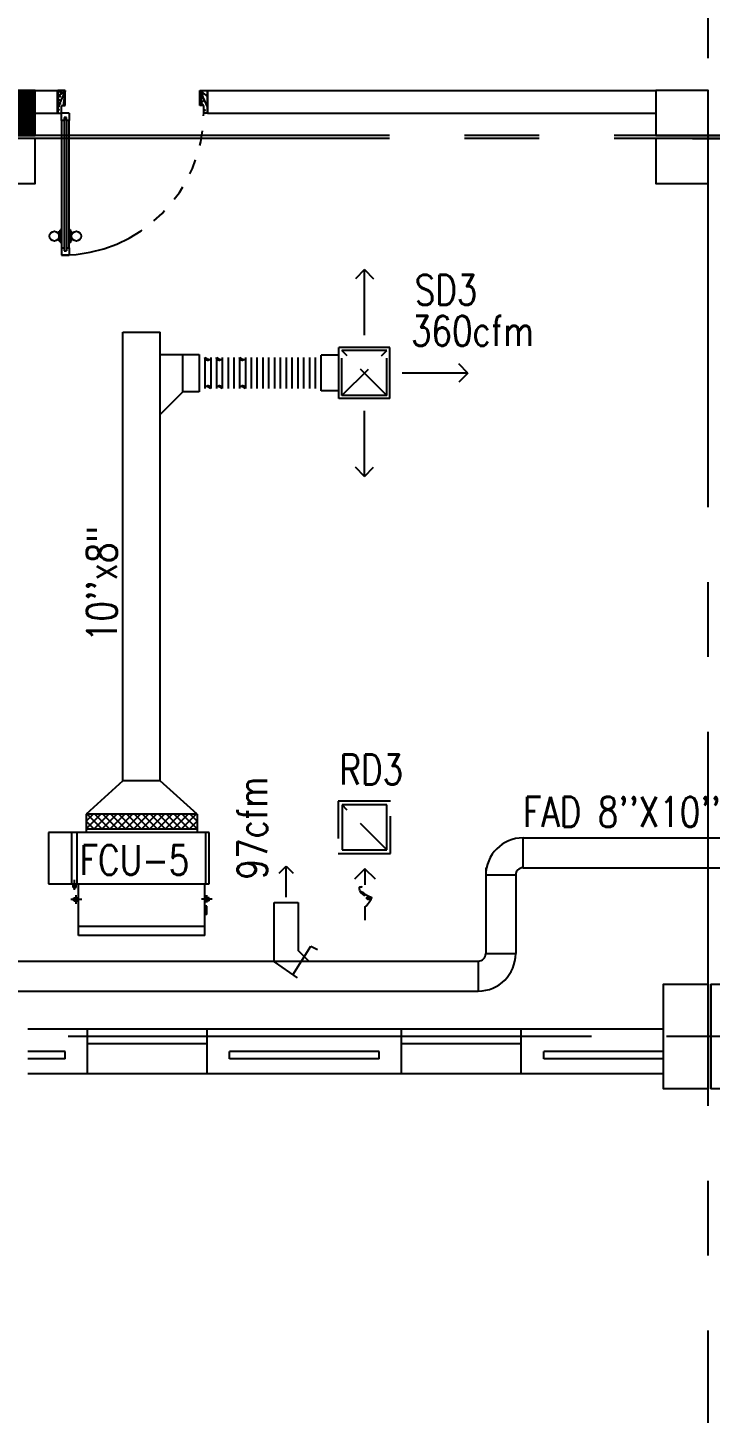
# Model space of a CAD drawing. Extents: x 417866231.7 to 417866328.5, y 43498046.7 to 43498124.2.
# Drawn here: x 417866260.31 to 417866264.87, y 43498072.67 to 43498081.93 of the extents above; entities that cross this region are included whole.
import ezdxf

# ---------------------------------------------------------------- set-up
doc = ezdxf.new("R2010")
doc.units = 0
doc.header["$MEASUREMENT"] = 0
doc.linetypes.add('CENTERX2', pattern=[4, 2.5, -0.5, 0.5, -0.5])
doc.linetypes.add('HIDDEN', pattern=[0.375, 0.25, -0.125])
doc.layers.get('0').update_dxf_attribs({"linetype": 'CONTINUOUS'})
for name, color, linetype in [('AXES', 11, 'CENTERX2'), ('COL', 7, 'CONTINUOUS'), ('DOOR', 9, 'CONTINUOUS'), ('DUCT', 6, 'CONTINUOUS'), ('FCU', 6, 'CONTINUOUS'), ('HAT', 11, 'CONTINUOUS'), ('INSUL', 9, 'CONTINUOUS'), ('M-AC-FLEX', 7, 'CONTINUOUS'), ('M-EGU.', 2, 'CONTINUOUS'), ('M-TEXT', 2, 'CONTINUOUS'), ('ROOF', 11, 'CONTINUOUS'), ('TEXT-A', 2, 'CONTINUOUS'), ('WALL', 9, 'CONTINUOUS'), ('WIN', 9, 'CONTINUOUS')]:
    doc.layers.add(name, color=color, linetype=linetype)
doc.styles.add('ROMANS', font='ROMANS.shx', dxfattribs={"width": 0.6})

# ---------------------------------------------------------------- blocks, each defined once
blk = doc.blocks.new('C11')
at = {"layer": 'HAT'}
h = blk.add_hatch(dxfattribs=at)
h.set_pattern_fill('ANSI31', color=256, scale=300, style=0)
h.set_pattern_definition([(45, (-248556.1822811713, -75061.0053373936), (-26.51650429449553, 26.51650429449553), [])])
h.paths.add_polyline_path([(300.0000000000291, 700), (-2.91038304567337e-11, 700), (0, 349.9999999998981), (300.0000000000291, 349.9999999998981)])
h.paths.add_polyline_path([(300, 349.9999999998981), (-2.91038304567337e-11, 349.9999999998981), (-2.91038304567337e-11, 0), (300.0000000000291, 0)])
at = {"layer": 'COL'}
blk.add_lwpolyline([(300.0000000000291, 700), (299.9999999999709, 0), (0, 0), (0, 700)], close=True, dxfattribs=at)
blk = doc.blocks.new('C11D')
at = {"layer": 'COL', "linetype": 'ByBlock'}
for p in [(-320.0000000003783, 0), (0, 0)]:
    blk.add_blockref('C11', p, dxfattribs=at)
blk = doc.blocks.new('C7')
at = {"layer": 'HAT'}
h = blk.add_hatch(dxfattribs=at)
h.set_pattern_fill('ANSI31', color=256, scale=300, style=0)
h.set_pattern_definition([(45, (-248876.1822811714, -51411.00533739352), (-26.51650429449553, 26.51650429449553), [])])
h.paths.add_polyline_path([(350.0000000000291, 299.9999999999709), (250.0000000001455, 299.9999999999709), (-5.820766091346741e-11, 300), (0, 0), (350, -7.275957614183426e-12)])
at = {"layer": 'COL'}
blk.add_lwpolyline([(-2.91038304567337e-11, 300), (-5.820766091346741e-11, 0), (350, 0), (350.0000000000291, 300)], close=True, dxfattribs=at)
blk = doc.blocks.new('D1000')
at = {"layer": 'DOOR', "color": 7, "linetype": 'ByBlock'}
for p, q in [((0, 0), (-150, 0)), ((-150, 0), (-150, -25)), ((-150, 0), (0, 0)), ((0, -50), (-113.7099299924448, 0)), ((0, -50), (-40.1457343158545, 0)), ((0, -50), (0, 0)), ((-1049.994220409368, -25.1743907785567), (-1099.994220409368, -25.1743907785567)), ((-1099.994220409368, -75.1743907785567), (-1099.994220409368, -25.1743907785567)), ((-1099.994220409368, -25.1743907785567), (-1099.994220409368, -75.1743907785567)), ((-1049.994220409368, -75.1743907785567), (-1099.994220409397, -75.17439077803283)), ((-1049.994220409368, -42.1743907785276), (-1069.994220409368, -42.1743907785276)), ((-1069.994220409368, -42.1743907785567), (-1069.994220409368, -58.1743907785567)), ((-1049.994220409368, -58.1743907785567), (-1069.994220409368, -58.1743907785567)), ((-1049.994220409368, -25.1743907785567), (-1049.994220409368, -42.1743907785276)), ((-1049.994220409368, -58.1743907785567), (-1049.994220409368, -75.1743907785567)), ((-927.6366776307696, -17.97439077851595), (-1017.63667763077, -17.97439077851595)), ((-1017.63667763077, -25.1743907785567), (-1017.63667763077, -17.97439077851595)), ((-1017.63667763077, -75.1743907785567), (-1017.63667763077, -82.37439077859744)), ((-927.6366776307696, -82.37439077859744), (-1017.63667763077, -82.37439077859744)), ((-1005.036677630764, -8.974390778515954), (-940.2366776307754, -8.974390778515954)), ((-1005.036677630764, -17.97439077851595), (-1005.036677630764, -8.974390778515954)), ((-1005.036677630764, -17.97439077851595), (-940.2366776307754, -17.97439077851595)), ((-1005.036677630764, -82.37439077859744), (-940.2366776307754, -82.37439077859744)), ((-1005.036677630764, -82.37439077859744), (-1005.036677630764, -91.37439077859744)), ((-1005.036677630764, -91.37439077859744), (-940.2366776307754, -91.37439077859744)), ((-940.2366776307754, -17.97439077851595), (-940.2366776307754, -8.974390778515954)), ((-940.2366776307754, -82.37439077859744), (-940.2366776307754, -91.37439077859744)), ((-927.6366776307696, -25.1743907785567), (-927.6366776307696, -17.97439077851595)), ((-927.6366776307696, -75.1743907785567), (-927.6366776307696, -82.37439077859744)), ((-200, -42), (-200, -25)), ((-200, -25), (-150, -25)), ((-180, -42), (-200, -42)), ((-200, -75), (-200, -58)), ((-200, -58), (-180, -58)), ((-150, -75), (-200, -75)), ((-180, -58), (-180, -42)), ((-150, -75), (-150, -25)), ((-150, -25), (-100, -25)), ((-100, -25), (-100, -50)), ((0, -50), (-100, -36.64271395650576)), ((-100, -50), (0, -50)), ((-150, -975), (-100, -975)), ((-150, -1000), (-150, -975)), ((-150, -1000), (0, -1000)), ((0, -1000), (-150, -1000)), ((0, -950), (-113.7099299924448, -1000)), ((-100, -975), (-100, -950)), ((0, -950), (-100, -963.3572860434942)), ((-100, -950), (0, -950)), ((0, -950), (-40.1457343158545, -1000)), ((0, -950), (0, -1000))]:
    blk.add_line(p, q, dxfattribs=at)
at = {"layer": 'DOOR', "linetype": 'ByBlock'}
for p, q in [((-200, -25), (-1049.994220409368, -25.1743907785567)), ((-200, -42), (-1049.994220409368, -42.1743907785276)), ((-200, -58), (-1049.994220409368, -58.1743907785567)), ((-1049.994220409368, -75.1743907785567), (-200, -75))]:
    blk.add_line(p, q, dxfattribs=at)
at = {"layer": 'DOOR', "color": 7, "linetype": 'ByBlock'}
for centre in [(-972.6366776307696, 23.35655343646067), (-972.6366776307696, -123.7053349935159)]:
    blk.add_circle(centre, 32.39999999998526, dxfattribs=at)
for centre, radius, start, end in [((0, -50), 134.4019578127773, 158.1598493927677, 169.2800236452233), ((0, -50), 74.40195781277725, 137.7764264164989, 180), ((0, -50), 54.40195781277725, 113.2073828916783, 180), ((0, -50), 154.4019578127773, 161.1052885493303, 166.2857707774695), ((0, -50), 114.4019578127773, 154.0838418822192, 167.37742587102), ((0, -50), 94.40195781277725, 148.0181880332501, 180), ((0, -50), 34.40195781277725, 90, 180), ((0, -50), 14.40195781277725, 90, 180), ((0, -950), 154.4019578127773, 193.7142292225305, 198.8947114506697), ((0, -950), 134.4019578127773, 190.7199763547767, 201.8401506072323), ((0, -950), 94.40195781277725, 180, 211.9818119667498), ((0, -950), 74.40195781277725, 180, 222.2235735835011), ((0, -950), 54.40195781277725, 180, 246.7926171083217), ((0, -950), 34.40195781277725, 180, 270), ((0, -950), 14.40195781277725, 180, 270)]:
    blk.add_arc(centre, radius, start, end, dxfattribs=at)
at = {"layer": 'DOOR', "linetype": 'HIDDEN', "ltscale": 0.5}
blk.add_arc((-149.4480923587253, -24.45375900973158), 950.5464012146837, 180.0434372933824, 269.9667328389054, dxfattribs=at)
blk = doc.blocks.new('C5')
at = {"layer": 'HAT', "linetype": 'ByBlock'}
h = blk.add_hatch(dxfattribs=at)
h.set_pattern_fill('ANSI31', color=256, scale=300, style=0)
h.set_pattern_definition([(45, (-223356.1822811712, -51411.00533739349), (-26.51650429449553, 26.51650429449553), [])])
h.paths.add_polyline_path([(300.0000000001455, 300.0000000000218), (0, 300.0000000000146), (0, 1.455191522836685e-11), (300.0000000001164, 3.637978807091713e-11)])
h.paths.add_polyline_path([(599.9999999999709, 300.0000000000073), (300.0000000001455, 300.0000000000073), (300.0000000000873, 4.365574568510056e-11), (600, 6.548361852765083e-11)])
at = {"layer": 'COL'}
blk.add_lwpolyline([(600, 300.0000000000509), (0, 300.0000000000218), (0, 2.91038304567337e-11), (600, 5.820766091346741e-11)], close=True, dxfattribs=at)
blk = doc.blocks.new('*X112')
at = {"color": 0}
for p, q in [((16890.47746209932, -2466.570672882412), (16943.4517006644, -2413.596434317336)), ((16890.47746209932, -2519.603681471403), (16990.47746209933, -2419.603681471401)), ((16990.47746209933, -2565.49912589376), (16890.47746209932, -2465.499125893757)), ((16890.47746209932, -2572.636690060394), (16990.47746209933, -2472.636690060392)), ((16990.47746209933, -2512.466117304769), (16891.6077791119, -2413.596434317336)), ((16990.47746209933, -2459.433108715778), (16944.64078770089, -2413.596434317336)), ((16990.47746209933, -2618.532134482751), (16890.47746209932, -2518.532134482748)), ((16890.47746209932, -2625.669698649385), (16990.47746209933, -2525.669698649383)), ((16990.47746209933, -2671.565143071742), (16890.47746209932, -2571.565143071739)), ((16890.47746209932, -2678.702707238376), (16990.47746209933, -2578.702707238374)), ((16990.47746209933, -2724.598151660733), (16890.47746209932, -2624.59815166073)), ((16890.47746209932, -2731.735715827367), (16990.47746209933, -2631.735715827365)), ((16990.47746209933, -2777.631160249724), (16890.47746209932, -2677.631160249721)), ((16890.47746209932, -2784.768724416358), (16990.47746209933, -2684.768724416357)), ((16990.47746209933, -2830.664168838715), (16890.47746209932, -2730.664168838713)), ((16890.47746209932, -2837.801733005349), (16990.47746209933, -2737.801733005348)), ((16990.47746209933, -2883.697177427706), (16890.47746209932, -2783.697177427704)), ((16890.47746209932, -2890.83474159434), (16990.47746209933, -2790.834741594339)), ((16990.47746209933, -2936.730186016697), (16890.47746209932, -2836.730186016694)), ((16890.47746209932, -2943.867750183331), (16990.47746209933, -2843.86775018333)), ((16990.47746209933, -2989.763194605689), (16890.47746209932, -2889.763194605686)), ((16890.47746209932, -2996.900758772323), (16990.47746209933, -2896.900758772321)), ((16990.47746209933, -3042.796203194679), (16890.47746209932, -2942.796203194677)), ((16890.47746209932, -3049.933767361314), (16990.47746209933, -2949.933767361312)), ((16990.47746209933, -3095.82921178367), (16890.47746209932, -2995.829211783668)), ((16890.47746209932, -3102.966775950305), (16990.47746209933, -3002.966775950303)), ((16990.47746209933, -3148.862220372662), (16890.47746209932, -3048.862220372659)), ((16943.52866745501, -3154.946434317336), (16890.47746209932, -3101.89522896165)), ((16891.53081232129, -3154.946434317336), (16990.47746209933, -3055.999784539294)), ((16944.56382091028, -3154.946434317336), (16990.47746209933, -3109.032793128285))]:
    blk.add_line(p, q, dxfattribs=at)

msp = doc.modelspace()

# ---------------------------------------------------------------- linework, layer by layer
at = {"layer": 'AXES'}
for p, q in [((417866264.8586051, 43498046.72449277), (417866264.8586051, 43498123.18716789)), ((417866306.7286051, 43498081.20878641), (417866239.0386051, 43498081.20878641)), ((417866306.7286051, 43498081.18878641), (417866239.0386051, 43498081.18878641)), ((417866307.0786051, 43498075.18878641), (417866239.0386051, 43498075.18878641))]:
    msp.add_line(p, q, dxfattribs=at)
at = {"layer": 'DUCT', "linetype": 'ByBlock'}
for p, q in [((417866260.9450826, 43498079.89459968), (417866261.1950827, 43498079.89459968)), ((417866260.9450826, 43498076.89780827), (417866260.9450826, 43498079.89459968)), ((417866261.1950827, 43498076.89780827), (417866261.1950827, 43498079.89459968)), ((417866260.9450826, 43498076.89780827), (417866260.6994076, 43498076.67432571)), ((417866261.1950827, 43498076.89780827), (417866260.9450826, 43498076.89780827)), ((417866261.4407576, 43498076.67432571), (417866261.1950827, 43498076.89780827)), ((417866263.6210505, 43498076.51617798), (417866272.9205262, 43498076.51617798)), ((417866263.6211191, 43498076.31617799), (417866263.6211191, 43498076.51617799)), ((417866263.371119, 43498076.31617799), (417866263.3711191, 43498075.74235407)), ((417866263.5711191, 43498076.26617799), (417866263.371119, 43498076.26617797)), ((417866263.5711191, 43498076.26617799), (417866263.5711191, 43498075.74235407)), ((417866263.6211191, 43498076.31617799), (417866272.9205262, 43498076.31617799)), ((417866257.0927578, 43498075.69235407), (417866263.3211191, 43498075.69235408)), ((417866262.1923321, 43498075.68800595), (417866262.1164993, 43498075.76383878)), ((417866263.3211191, 43498075.69235408), (417866263.3211191, 43498075.49235407)), ((417866263.3711191, 43498075.74235407), (417866263.5711191, 43498075.74223481)), ((417866257.0927578, 43498075.49235407), (417866263.3211498, 43498075.49235407))]:
    msp.add_line(p, q, dxfattribs=at)
at = {"layer": 'DUCT'}
for p, q in [((417866261.1950827, 43498079.74511992), (417866261.4556085, 43498079.74511992)), ((417866261.3450826, 43498079.49511987), (417866261.3450827, 43498079.74511992)), ((417866261.4556085, 43498079.74511992), (417866261.4556085, 43498079.49511992)), ((417866261.1950827, 43498079.34511992), (417866261.3450827, 43498079.49511992)), ((417866261.4556085, 43498079.49511992), (417866261.3450827, 43498079.49511992)), ((417866261.9564993, 43498075.68800595), (417866261.9564993, 43498076.08436611)), ((417866261.9564993, 43498076.08436611), (417866262.1164993, 43498076.08436611)), ((417866262.1164993, 43498076.08436611), (417866262.1164993, 43498075.76383878)), ((417866262.0811041, 43498075.60075673), (417866262.20125, 43498075.7922252)), ((417866262.20125, 43498075.7922252), (417866262.2464035, 43498075.7692068)), ((417866262.20125, 43498075.7922252), (417866262.20125, 43498075.7922252)), ((417866261.9564993, 43498075.68800595), (417866262.1105366, 43498075.58014788))]:
    msp.add_line(p, q, dxfattribs=at)
at = {"layer": 'DUCT', "linetype": 'ByBlock'}
for centre, radius, start, end in [((417866263.6211191, 43498076.26617799), 0.25, 90, 180), ((417866263.6211191, 43498076.26617799), 0.05, 90, 180), ((417866263.3211191, 43498075.74235407), 0.05, 270, 0), ((417866263.3211191, 43498075.74235407), 0.25, 270, 0)]:
    msp.add_arc(centre, radius, start, end, dxfattribs=at)
at = {"layer": 'FCU', "color": 3}
for p, q in [((417866261.4407576, 43498076.67432571), (417866260.6994076, 43498076.67432571)), ((417866260.6994076, 43498076.67432571), (417866260.6994076, 43498076.55210072)), ((417866261.4407576, 43498076.67432571), (417866261.4407576, 43498076.55210072)), ((417866260.4485826, 43498076.55210072), (417866260.4485826, 43498076.20920072)), ((417866260.6009826, 43498076.55210072), (417866260.4485826, 43498076.55210072)), ((417866260.6396648, 43498076.20920072), (417866260.6396648, 43498076.55210072)), ((417866261.4407576, 43498076.57432572), (417866260.6994076, 43498076.57432572)), ((417866261.5005004, 43498076.20920072), (417866261.5005004, 43498076.55210072)), ((417866260.4485826, 43498076.20920072), (417866260.6009826, 43498076.20920072)), ((417866260.6124326, 43498076.18420071), (417866260.6124326, 43498076.20920072)), ((417866260.6124326, 43498076.18420071), (417866260.6324326, 43498076.18420071)), ((417866260.6224326, 43498076.16811972), (417866260.6224326, 43498076.23640843)), ((417866260.6324326, 43498076.18420071), (417866260.6324326, 43498076.20920072)), ((417866260.5978984, 43498076.10522571), (417866260.6706024, 43498076.10522571)), ((417866260.6178326, 43498076.11522572), (417866260.6478326, 43498076.11522572)), ((417866260.6178326, 43498076.09522571), (417866260.6178326, 43498076.11522572)), ((417866260.6178326, 43498076.09522571), (417866260.6478326, 43498076.09522571)), ((417866260.6328326, 43498076.07542288), (417866260.6328326, 43498076.13218462)), ((417866261.5422668, 43498076.10522571), (417866261.4695628, 43498076.10522571)), ((417866261.5223326, 43498076.11522572), (417866261.4923326, 43498076.11522572)), ((417866261.5223326, 43498076.09522571), (417866261.4923326, 43498076.09522571)), ((417866261.5073326, 43498076.05969572), (417866261.4923326, 43498076.05969572)), ((417866261.5073326, 43498076.08450475), (417866261.5073326, 43498076.13218462)), ((417866261.5073326, 43498076.00476143), (417866261.5073326, 43498076.05969572)), ((417866261.5223326, 43498076.09522571), (417866261.5223326, 43498076.11522572)), ((417866261.5073326, 43498076.00476143), (417866261.4923326, 43498076.00476143)), ((417866261.4923326, 43498075.92345072), (417866260.6478326, 43498075.92345072))]:
    msp.add_line(p, q, dxfattribs=at)
at = {"layer": 'FCU', "color": 6}
for p, q in [((417866260.6009826, 43498076.55210072), (417866260.6009826, 43498076.20920072)), ((417866261.5209076, 43498076.55210072), (417866260.6009826, 43498076.55210072)), ((417866261.5209076, 43498076.20920072), (417866261.5209076, 43498076.55210072)), ((417866260.6009826, 43498076.20920072), (417866261.5209076, 43498076.20920072)), ((417866260.6478326, 43498075.86312571), (417866260.6478326, 43498076.20920072)), ((417866261.4923326, 43498075.86312571), (417866261.4923326, 43498076.20920072)), ((417866261.4923326, 43498075.86312571), (417866260.6478326, 43498075.86312571))]:
    msp.add_line(p, q, dxfattribs=at)
at = {"layer": 'INSUL'}
for p, q in [((417866260.5586051, 43498075.08878641), (417866260.3086051, 43498075.08878641)), ((417866260.5586051, 43498075.03878641), (417866260.3086051, 43498075.03878641)), ((417866260.5586051, 43498075.03878641), (417866260.5586051, 43498075.08878641)), ((417866261.6586051, 43498075.03878641), (417866261.6586051, 43498075.08878641)), ((417866262.6586051, 43498075.08878641), (417866261.6586051, 43498075.08878641)), ((417866262.6586051, 43498075.03878641), (417866261.6586051, 43498075.03878641)), ((417866262.6586051, 43498075.03878641), (417866262.6586051, 43498075.08878641)), ((417866263.7586051, 43498075.03878641), (417866263.7586051, 43498075.08878641)), ((417866264.5586051, 43498075.08878641), (417866263.7586051, 43498075.08878641)), ((417866264.5586051, 43498075.03878641), (417866263.7586051, 43498075.03878641))]:
    msp.add_line(p, q, dxfattribs=at)
at = {"layer": 'M-AC-FLEX', "color": 11}
for p, q in [((417866261.4939248, 43498079.72553336), (417866261.4939248, 43498079.51803946)), ((417866261.4939248, 43498079.72553336), (417866261.4939248, 43498079.51803946)), ((417866261.5329248, 43498079.72553336), (417866261.5329248, 43498079.51803946)), ((417866261.5329248, 43498079.72553336), (417866261.5329248, 43498079.51803946)), ((417866261.5705538, 43498079.72553336), (417866261.5705538, 43498079.51803946)), ((417866261.5705538, 43498079.72553336), (417866261.5705538, 43498079.51803946)), ((417866261.6095538, 43498079.72553336), (417866261.6095538, 43498079.51803946)), ((417866261.6095538, 43498079.72553336), (417866261.6095538, 43498079.51803946)), ((417866261.6478699, 43498079.72553336), (417866261.6478699, 43498079.51803946)), ((417866261.64787, 43498079.72553336), (417866261.64787, 43498079.51803946)), ((417866261.6868699, 43498079.72553336), (417866261.6868699, 43498079.51803946)), ((417866261.68687, 43498079.72553336), (417866261.68687, 43498079.51803946)), ((417866261.7251862, 43498079.72553336), (417866261.7251862, 43498079.51803946)), ((417866261.7251862, 43498079.72553336), (417866261.7251862, 43498079.51803946)), ((417866261.7641861, 43498079.72553336), (417866261.7641861, 43498079.51803946)), ((417866261.7641861, 43498079.72553336), (417866261.7641861, 43498079.51803946)), ((417866261.8025023, 43498079.72553336), (417866261.8025023, 43498079.51803946)), ((417866261.8415024, 43498079.72553336), (417866261.8415024, 43498079.51803946)), ((417866261.8805023, 43498079.72553336), (417866261.8805023, 43498079.51803946)), ((417866261.9195024, 43498079.72553336), (417866261.9195024, 43498079.51803946)), ((417866261.9585024, 43498079.72553336), (417866261.9585024, 43498079.51803946)), ((417866261.9975024, 43498079.72553336), (417866261.9975024, 43498079.51803946)), ((417866261.9975508, 43498079.72553336), (417866261.9975508, 43498079.51803946)), ((417866262.0365025, 43498079.72553336), (417866262.0365025, 43498079.51803946)), ((417866262.0755509, 43498079.72553336), (417866262.0755509, 43498079.51803946)), ((417866262.1145509, 43498079.72553336), (417866262.1145509, 43498079.51803946)), ((417866262.153551, 43498079.72553336), (417866262.153551, 43498079.51803946)), ((417866262.192551, 43498079.72553336), (417866262.192551, 43498079.51803946)), ((417866262.231551, 43498079.72553336), (417866262.231551, 43498079.51803946))]:
    msp.add_line(p, q, dxfattribs=at)
at = {"layer": 'M-AC-FLEX'}
for points in [[(417866261.4556085, 43498079.72548213, 0.0006567987908050951), (417866261.4556085, 43498079.72553336, -1.01800509972273), (417866261.4939248, 43498079.72553336)], [(417866261.5322376, 43498079.72553336, -1.017916123276695), (417866261.5705538, 43498079.72553336)], [(417866261.571241, 43498079.72553336, 1.017916123276695), (417866261.5329248, 43498079.72553336)], [(417866261.68687, 43498079.72553336, -1), (417866261.64787, 43498079.72553336, 1.01800509972273), (417866261.6095538, 43498079.72553336)], [(417866261.6478699, 43498079.72553336, 1), (417866261.6868699, 43498079.72553336, -1.01800509972273), (417866261.7251862, 43498079.72553336)], [(417866261.9195024, 43498079.72553336, -0.9999999999999997), (417866261.8805023, 43498079.72553336, 0.9999999999999997), (417866261.8415024, 43498079.72553336, -0.9999999999999997), (417866261.8025023, 43498079.72553336, 1.01800509972273), (417866261.7641861, 43498079.72553336)], [(417866261.8805023, 43498079.72553336, 1), (417866261.9195024, 43498079.72553336, -0.9999999999999997), (417866261.9585024, 43498079.72553336)], [(417866261.9585024, 43498079.72553336, 1), (417866261.9195024, 43498079.72553336)], [(417866261.9975024, 43498079.72553336, -1), (417866261.9585024, 43498079.72553336, 0.9999999999999997), (417866261.9195024, 43498079.72553336)], [(417866261.9195024, 43498079.72553336, -1), (417866261.9585024, 43498079.72553336)], [(417866261.9585024, 43498079.72553336, 1), (417866261.9975024, 43498079.72553336, -0.9999999999999997), (417866262.0365024, 43498079.72553336)], [(417866262.0365024, 43498079.72553336, 1), (417866261.9975024, 43498079.72553336)], [(417866261.9975025, 43498079.72553336, -1), (417866262.0365025, 43498079.72553336)], [(417866262.0365508, 43498079.72553336, 1), (417866261.9975508, 43498079.72553336)], [(417866262.0755509, 43498079.72553336, -1), (417866262.0365509, 43498079.72553336, 0.9999999999999997), (417866261.9975509, 43498079.72553336)], [(417866261.9975509, 43498079.72553336, -1), (417866262.0365509, 43498079.72553336)], [(417866262.0365509, 43498079.72553336, 1), (417866262.0755509, 43498079.72553336, -0.9999999999999997), (417866262.1145509, 43498079.72553336)], [(417866262.1145509, 43498079.72553336, 1), (417866262.0755509, 43498079.72553336)], [(417866262.153551, 43498079.72553336, -1), (417866262.1145509, 43498079.72553336, 0.9999999999999997), (417866262.075551, 43498079.72553336)], [(417866262.075551, 43498079.72553336, -1), (417866262.1145509, 43498079.72553336)], [(417866262.1145509, 43498079.72553336, 0.9999999999999997), (417866262.153551, 43498079.72553336, -0.9999999999999997), (417866262.192551, 43498079.72553336, 0.9999999999999997), (417866262.231551, 43498079.72553336, -1.01800509972273), (417866262.2698672, 43498079.72553336)], [(417866261.4556085, 43498079.51809069, -0.0006567987908050951), (417866261.4556085, 43498079.51803946, 1.018005099723095), (417866261.4939248, 43498079.51803946)], [(417866261.5322376, 43498079.51735235, 1.00000155094459), (417866261.5705538, 43498079.51803946)], [(417866261.5712409, 43498079.51735235, -1.00000155094459), (417866261.5329248, 43498079.51803946)], [(417866261.68687, 43498079.51803946, 1), (417866261.64787, 43498079.51803946, -1.018005099723095), (417866261.6095538, 43498079.51803946)], [(417866261.6478699, 43498079.51803946, -1), (417866261.6868699, 43498079.51803946, 1.018005099723095), (417866261.7251862, 43498079.51803946)], [(417866261.9195024, 43498079.51803946, 0.9999999999999997), (417866261.8805023, 43498079.51803946, -0.9999999999999997), (417866261.8415024, 43498079.51803946, 1), (417866261.8025023, 43498079.51803946, -1.018005099723095), (417866261.7641861, 43498079.51803946)], [(417866261.8805023, 43498079.51803946, -1), (417866261.9195024, 43498079.51803946, 0.9999999999999997), (417866261.9585024, 43498079.51803946)], [(417866261.9975024, 43498079.51803946, 1), (417866261.9585024, 43498079.51803946, -0.9999999999999997), (417866261.9195024, 43498079.51803946)], [(417866261.9585023, 43498079.51799124, -1.000000764127005), (417866261.9195024, 43498079.51803946)], [(417866261.9195025, 43498079.51799124, 1.000000764127005), (417866261.9585024, 43498079.51803946)], [(417866261.9585024, 43498079.51803946, -1), (417866261.9975024, 43498079.51803946, 0.9999999999999997), (417866262.0365024, 43498079.51803946)], [(417866262.0365024, 43498079.51799124, -1.000000764127005), (417866261.9975024, 43498079.51803946)], [(417866261.9975026, 43498079.51799124, 1.000000764127005), (417866262.0365025, 43498079.51803946)], [(417866262.0365508, 43498079.51799124, -1.000000764127005), (417866261.9975508, 43498079.51803946)], [(417866262.0755509, 43498079.51803946, 1), (417866262.0365509, 43498079.51803946, -0.9999999999999997), (417866261.9975509, 43498079.51803946)], [(417866261.997551, 43498079.51799124, 1.000000764127005), (417866262.0365509, 43498079.51803946)], [(417866262.0365509, 43498079.51803946, -1), (417866262.0755509, 43498079.51803946, 0.9999999999999997), (417866262.1145509, 43498079.51803946)], [(417866262.1145508, 43498079.51799124, -1.000000764127005), (417866262.0755509, 43498079.51803946)], [(417866262.153551, 43498079.51803946, 1), (417866262.1145509, 43498079.51803946, -0.9999999999999997), (417866262.075551, 43498079.51803946)], [(417866262.075551, 43498079.51799124, 1.000000764127005), (417866262.1145509, 43498079.51803946)], [(417866262.1145509, 43498079.51803946, -0.9999999999999997), (417866262.153551, 43498079.51803946, 0.9999999999999997), (417866262.192551, 43498079.51803946, -1), (417866262.231551, 43498079.51803946, 1.018005099723095), (417866262.2698672, 43498079.51803946)]]:
    msp.add_lwpolyline(points, format="xyb", dxfattribs=at)
for centre, radius, start, end in [((417866261.5134248, 43498079.72553334), 0.01949999999998908, 180, 331.5686375367698), ((417866261.5134248, 43498079.72553334), 0.01949999999998908, 208.4313624632302, 0), ((417866261.5900537, 43498079.72553334), 0.01949999999998908, 180, 331.5686375367698), ((417866261.5900537, 43498079.72553334), 0.01949999999998908, 208.4313624632302, 0), ((417866261.7446862, 43498079.72553334), 0.01949999999998908, 180, 331.5686375367698), ((417866261.7446862, 43498079.72553334), 0.01949999999998908, 208.4313624632302, 0), ((417866261.5134248, 43498079.51804546), 0.0195000009375944, 28.4313693447647, 180.0177687376152), ((417866261.5134248, 43498079.51804546), 0.0195000009375944, 28.4313693447647, 180.0177687376152), ((417866261.5134248, 43498079.51804546), 0.0195000009375944, 359.9822312623847, 151.5686306552353), ((417866261.5134248, 43498079.51804546), 0.0195000009375944, 359.9822312623847, 151.5686306552353), ((417866261.5900537, 43498079.51804546), 0.0195000009375944, 28.4313693447647, 180.0177687376152), ((417866261.5900537, 43498079.51804546), 0.0195000009375944, 28.4313693447647, 180.0177687376152), ((417866261.5900537, 43498079.51804546), 0.0195000009375944, 359.9822312623847, 151.5686306552353), ((417866261.5900537, 43498079.51804546), 0.0195000009375944, 359.9822312623847, 151.5686306552353), ((417866261.7446862, 43498079.51804546), 0.0195000009375944, 28.4313693447647, 180.0177687376152), ((417866261.7446862, 43498079.51804546), 0.0195000009375944, 28.4313693447647, 180.0177687376152), ((417866261.7446862, 43498079.51804546), 0.0195000009375944, 359.9822312623847, 151.5686306552353), ((417866261.7446862, 43498079.51804546), 0.0195000009375944, 359.9822312623847, 151.5686306552353)]:
    msp.add_arc(centre, radius, start, end, dxfattribs=at)
at = {"layer": 'M-EGU.'}
for p, q in [((417866262.5602721, 43498080.31298523), (417866262.499177, 43498080.25189131)), ((417866262.5602721, 43498079.87417832), (417866262.5602721, 43498080.31298523)), ((417866262.5602721, 43498080.31298523), (417866262.6213672, 43498080.25189131)), ((417866262.730675, 43498079.79218612), (417866262.3898692, 43498079.79218612)), ((417866262.3898692, 43498079.4513867), (417866262.3898692, 43498079.79218612)), ((417866262.730675, 43498079.4513867), (417866262.730675, 43498079.79218612)), ((417866262.2698672, 43498079.50178661), (417866262.2698672, 43498079.7417862)), ((417866262.3898692, 43498079.7417862), (417866262.2698672, 43498079.7417862)), ((417866263.2514838, 43498079.62178641), (417866263.1903887, 43498079.68288033)), ((417866263.2514838, 43498079.62178641), (417866262.8126687, 43498079.62178641)), ((417866263.2514838, 43498079.62178641), (417866263.1903887, 43498079.56069249)), ((417866262.3898692, 43498079.50178661), (417866262.2698672, 43498079.50178661)), ((417866262.730675, 43498079.4513867), (417866262.3898692, 43498079.4513867)), ((417866262.5602721, 43498078.93058758), (417866262.5602721, 43498079.3693945)), ((417866262.5602721, 43498078.93058758), (417866262.499177, 43498078.9916815)), ((417866262.5602721, 43498078.93058758), (417866262.6213672, 43498078.9916815)), ((417866262.410274, 43498076.73578671), (417866262.410274, 43498076.43578611)), ((417866262.7102702, 43498076.73578671), (417866262.410274, 43498076.73578671)), ((417866262.7102702, 43498076.43578611), (417866262.7102702, 43498076.73578671)), ((417866262.410274, 43498076.43578611), (417866262.7102702, 43498076.43578611)), ((417866261.9893041, 43498076.2793903), (417866262.0364441, 43498076.32653029)), ((417866262.0364441, 43498076.11907645), (417866262.0364441, 43498076.32653029)), ((417866262.0364441, 43498076.32653029), (417866262.0835841, 43498076.2793903)), ((417866262.5634356, 43498076.30988911), (417866262.4927258, 43498076.23917829)), ((417866262.5634356, 43498076.30988911), (417866262.5634356, 43498076.20303201)), ((417866262.6341454, 43498076.23917829), (417866262.5634356, 43498076.30988911)), ((417866262.5634356, 43498076.05274185), (417866262.5634356, 43498075.9667453))]:
    msp.add_line(p, q, dxfattribs=at)
at = {"layer": 'M-EGU.', "linetype": 'HIDDEN'}
for p, q in [((417866262.7106746, 43498079.47138666), (417866262.4098696, 43498079.77218615)), ((417866262.4098696, 43498079.47138666), (417866262.7106746, 43498079.77218615)), ((417866262.7106746, 43498079.77218615), (417866262.4098696, 43498079.77218615)), ((417866262.4098696, 43498079.47138666), (417866262.4098696, 43498079.77218615)), ((417866262.7106746, 43498079.47138666), (417866262.7106746, 43498079.77218615)), ((417866262.7106746, 43498079.47138666), (417866262.4098696, 43498079.47138666)), ((417866262.3852744, 43498076.76078676), (417866262.3852744, 43498076.41078606)), ((417866262.7352698, 43498076.76078676), (417866262.3852744, 43498076.76078676)), ((417866262.7102702, 43498076.43578611), (417866262.410274, 43498076.73578671)), ((417866262.7352698, 43498076.41078606), (417866262.7352698, 43498076.76078676)), ((417866262.3852744, 43498076.41078606), (417866262.7352698, 43498076.41078606))]:
    msp.add_line(p, q, dxfattribs=at)
at = {"layer": 'M-EGU.'}
msp.add_lwpolyline([(417866262.5634356, 43498076.05274185, -0.1878616880635112), (417866262.6003094, 43498076.0754718, -0.2026446714702415), (417866262.6101872, 43498076.11462604, -0.6169147816705048), (417866262.5600674, 43498076.1308203, 0.6687084752237648), (417866262.5128764, 43498076.14998842, 0.1942850651709176), (417866262.5271073, 43498076.18586382, 0.1860514396155063), (417866262.5634356, 43498076.20303201)], format="xyb", dxfattribs=at)
at = {"layer": 'ROOF'}
for p, q in [((417866264.7543349, 43498081.20878641), (417866297.4043349, 43498081.20878641)), ((417866264.7543349, 43498081.18878641), (417866297.4043349, 43498081.18878641))]:
    msp.add_line(p, q, dxfattribs=at)
at = {"layer": 'WALL'}
for p, q in [((417866260.3586051, 43498081.50878641), (417866260.5086042, 43498081.50878641)), ((417866260.5086051, 43498081.35878641), (417866260.5086042, 43498081.50878641)), ((417866261.5101997, 43498081.35878641), (417866261.5101988, 43498081.50878641)), ((417866261.5101988, 43498081.50878641), (417866264.5086051, 43498081.50878641)), ((417866260.3586051, 43498081.35878641), (417866260.5086051, 43498081.35878641)), ((417866261.5101997, 43498081.35878641), (417866264.5086051, 43498081.35878641)), ((417866260.7086051, 43498075.23878641), (417866260.3086051, 43498075.23878641)), ((417866260.7086051, 43498074.93878641), (417866260.7086051, 43498075.23878641)), ((417866261.5086051, 43498074.93878641), (417866261.5086051, 43498075.23878641)), ((417866262.8086051, 43498075.23878641), (417866261.5086051, 43498075.23878641)), ((417866262.8086051, 43498074.93878641), (417866262.8086051, 43498075.23878641)), ((417866263.6086051, 43498074.93878641), (417866263.6086051, 43498075.23878641)), ((417866264.5586051, 43498075.23878641), (417866263.6086051, 43498075.23878641)), ((417866260.7086051, 43498074.93878641), (417866260.3086051, 43498074.93878641)), ((417866262.8086051, 43498074.93878641), (417866261.5086051, 43498074.93878641)), ((417866264.5586051, 43498074.93878641), (417866263.6086051, 43498074.93878641))]:
    msp.add_line(p, q, dxfattribs=at)
at = {"layer": 'WIN'}
for p, q in [((417866261.5086051, 43498075.23878641), (417866260.7086051, 43498075.23878641)), ((417866263.6086051, 43498075.23878641), (417866262.8086051, 43498075.23878641)), ((417866261.5086051, 43498075.18878641), (417866260.7086051, 43498075.18878641)), ((417866261.5086051, 43498075.13878641), (417866260.7086051, 43498075.13878641)), ((417866263.6086051, 43498075.18878641), (417866262.8086051, 43498075.18878641)), ((417866263.6086051, 43498075.13878641), (417866262.8086051, 43498075.13878641)), ((417866261.5086051, 43498074.93878641), (417866260.7086051, 43498074.93878641)), ((417866263.6086051, 43498074.93878641), (417866262.8086051, 43498074.93878641))]:
    msp.add_line(p, q, dxfattribs=at)

# ---------------------------------------------------------------- block references
at = {"layer": 'COL', "xscale": 0.0009999871253967285, "yscale": 0.001000002026557922, "zscale": 0.001}
for p in [(417866259.7586051, 43498081.20878641), (417866259.7586051, 43498080.88878641)]:
    msp.add_blockref('C5', p, dxfattribs=at)
at = {"layer": 'COL', "linetype": 'ByBlock', "xscale": 0.0009999871253967285, "yscale": 0.001000002026557922, "zscale": 0.001}
for name, p in [('C7', (417866264.5086051, 43498081.20878641)), ('C7', (417866264.5086051, 43498080.88878641)), ('C11D', (417866264.8786051, 43498074.83878641))]:
    msp.add_blockref(name, p, dxfattribs=at)
at = {"layer": 'DOOR', "color": 0, "linetype": 'Continuous', "xscale": 0.001000002026557922, "yscale": 0.001000002026557922, "zscale": 0.001, "rotation": 90}
msp.add_blockref('D1000', (417866260.5101981, 43498081.50878072), dxfattribs=at)
at = {"layer": 'FCU', "color": 11, "xscale": 0.001000002026557922, "yscale": 0.001000002026557922, "zscale": 0.001, "rotation": 90}
msp.add_blockref('*X112', (417866258.2858112, 43498059.68384825), dxfattribs=at)

# ---------------------------------------------------------------- texts
at = {"layer": 'M-TEXT', "style": 'ROMANS', "width": 0.8}
for s, p in [('SD3', (417866262.8966832, 43498080.07715704)), ('360cfm', (417866262.8709913, 43498079.80306615)), ('RD3', (417866262.3932233, 43498076.87250635)), ("FAD 8''X10''", (417866263.6197497, 43498076.58934027)), ('FCU-5', (417866260.6556499, 43498076.26787282))]:
    msp.add_text(s, height=0.2, dxfattribs=at).set_placement(p)
msp.add_text('97cfm', height=0.2, rotation=90, dxfattribs=at).set_placement((417866261.9106833, 43498076.23779824))
at = {"layer": 'TEXT-A', "linetype": 'ByBlock', "style": 'ROMANS', "width": 0.8}
msp.add_text('10\'\'x8"', height=0.2, rotation=90, dxfattribs=at).set_placement((417866260.904482, 43498077.823772))

doc.saveas('drawing.dxf')
